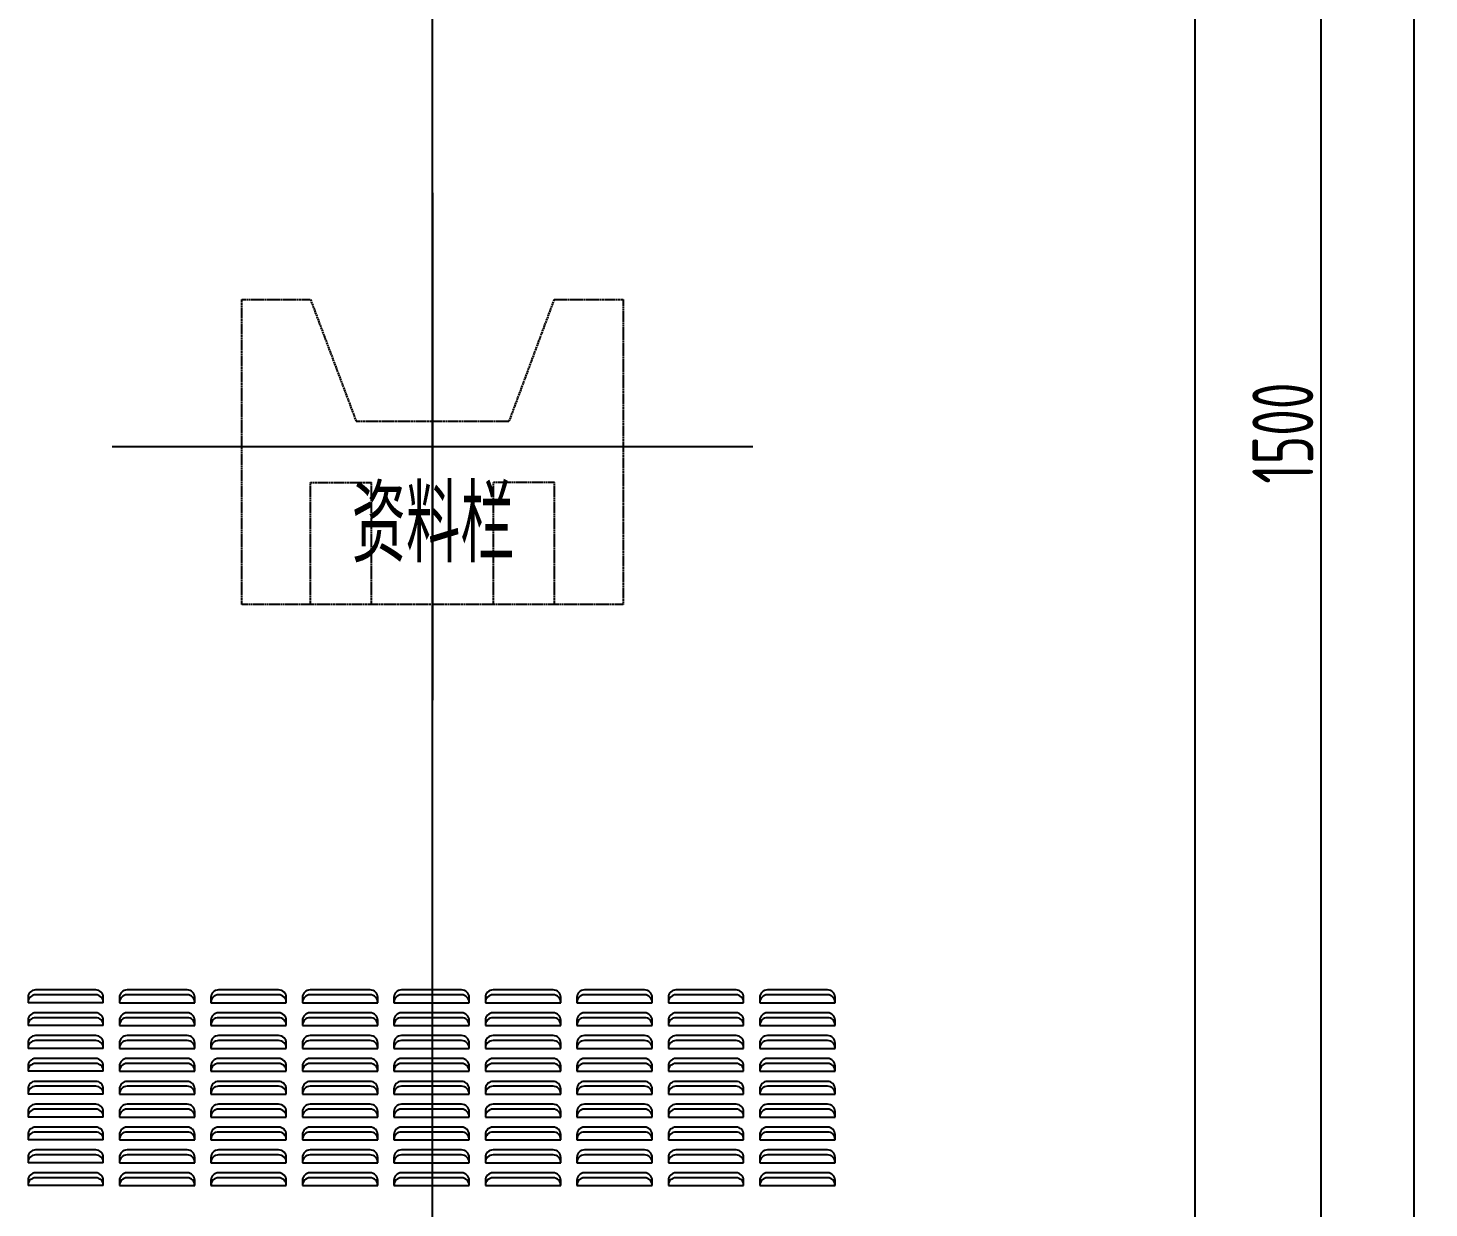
# Model space of a CAD drawing. Header units: millimetres. Extents: x 30557 to 235556, y -116603 to -73383.
# Drawn here: x 127039 to 127958, y -75630 to -74856 of the extents above; entities that cross this region are included whole.
import ezdxf
from ezdxf.enums import TextEntityAlignment as Align
from ezdxf.lldxf.tags import DXFTag

# ---------------------------------------------------------------- set-up
doc = ezdxf.new("R2010")
doc.units = ezdxf.units.MM
doc.linetypes.add('HIDDEN2', pattern=[0.1875, 0.125, -0.0625])
doc.linetypes.add('ZWCAD_ISO02W100', pattern=[15, 12, -3])
doc.layers.add('CAXA3', color=7, linetype='Continuous', lineweight=25)
doc.layers.add('文本层', color=2, linetype='Continuous')
doc.styles.add('supcon', font='sceie.shx', dxfattribs={"width": 0.75, "height": 40, "bigfont": 'sceic.shx'})
tags = doc.linetypes.add('CENTER', pattern=[2, 1.25, -0.25, 0.25, -0.25]).pattern_tags.tags
tags[10:11] = [DXFTag(74, 4), DXFTag(75, 0), DXFTag(340, '0'), DXFTag(46, 1.0), DXFTag(50, 0.0), DXFTag(44, 0.0), DXFTag(45, 0.0)]
tags[8:9] = [DXFTag(74, 4), DXFTag(75, 0), DXFTag(340, '0'), DXFTag(46, 1.0), DXFTag(50, 0.0), DXFTag(44, 0.0), DXFTag(45, 0.0)]
tags[6:7] = [DXFTag(74, 4), DXFTag(75, 0), DXFTag(340, '0'), DXFTag(46, 1.0), DXFTag(50, 0.0), DXFTag(44, 0.0), DXFTag(45, 0.0)]
tags[4:5] = [DXFTag(74, 4), DXFTag(75, 0), DXFTag(340, '0'), DXFTag(46, 1.0), DXFTag(50, 0.0), DXFTag(44, 0.0), DXFTag(45, 0.0)]
doc.dimstyles.new('supcon', dxfattribs={"dimtxt": 20, "dimasz": 20, "dimexe": 10, "dimexo": 10, "dimgap": 5, "dimtad": 1, "dimtoh": 1, "dimdec": 0, "dimzin": 0, "dimdsep": 46, "dimtxsty": 'supcon', "dimcen": 0.09, "dimclrd": 2, "dimclre": 2, "dimclrt": 2, "dimadec": 0, "dimazin": 0, "dimtfac": 1, "dimtdec": 0, "dimtofl": 0, "dimtmove": 0, "dimatfit": 3, "dimfxl": 1, "dimtolj": 1, "dimtzin": 0, "dimarcsym": 0})

# ---------------------------------------------------------------- blocks, each defined once
blk = doc.blocks.new('*D126')
at = {"color": 2, "lineweight": -2}
for p, q in [((127570.71, -74371.83), (127897.48, -74371.83)), ((127887.48, -74391.83), (127887.48, -75852.23)), ((127799.09, -75872.23), (127897.48, -75872.23))]:
    blk.add_line(p, q, dxfattribs=at)
at = {"color": 2}
for points in [[(127890.82, -74391.83), (127884.15, -74391.83), (127887.48, -74371.83)], [(127884.15, -75852.23), (127890.82, -75852.23), (127887.48, -75872.23)]]:
    blk.add_solid(points, dxfattribs=at)
at = {"layer": 'DEFPOINTS', "color": 0}
for p in [(127560.71, -74371.83), (127789.09, -75872.23), (127887.48, -75872.23)]:
    blk.add_point(p, dxfattribs=at)
at = {"color": 2, "insert": (127862.48, -75122.03), "char_height": 40, "attachment_point": 5, "rotation": 90, "style": 'supcon'}
blk.add_mtext('\\A1;1500', dxfattribs=at)
blk = doc.blocks.new('*D128')
at = {"color": 2, "linetype": 'Continuous', "lineweight": -2}
for p, q in [((127853.91, -73672.23), (127958.34, -73672.23)), ((127948.34, -73692.23), (127948.34, -75852.25)), ((127853.91, -75872.25), (127958.34, -75872.25))]:
    blk.add_line(p, q, dxfattribs=at)
at = {"color": 2}
for points in [[(127951.67, -73692.23), (127945.01, -73692.23), (127948.34, -73672.23)], [(127945.01, -75852.25), (127951.67, -75852.25), (127948.34, -75872.25)]]:
    blk.add_solid(points, dxfattribs=at)
at = {"layer": 'DEFPOINTS', "color": 0}
for p in [(127843.91, -73672.23), (127843.91, -75872.25), (127948.34, -75872.25)]:
    blk.add_point(p, dxfattribs=at)
at = {"color": 2, "insert": (127923.34, -74772.24), "char_height": 40, "attachment_point": 5, "rotation": 90, "style": 'supcon'}
blk.add_mtext('\\A1;2200', dxfattribs=at)
blk = doc.blocks.new('Z$W@#1E593412')
at = {"layer": 'CAXA3', "linetype": 'Continuous', "lineweight": 25}
for p, q in [((-220.3, 284.91), (-259.7, 284.91)), ((-160.3, 284.91), (-199.7, 284.91)), ((-100.3, 284.91), (-139.7, 284.91)), ((-40.3, 284.91), (-79.7, 284.91)), ((19.7, 284.91), (-19.7, 284.91)), ((79.7, 284.91), (40.3, 284.91)), ((139.7, 284.91), (100.3, 284.91)), ((199.7, 284.91), (160.3, 284.91)), ((259.7, 284.91), (220.3, 284.91)), ((-264.7, 279.91), (-264.7, 276.51)), ((-215.3, 276.51), (-264.7, 276.51)), ((-220.3, 281.69), (-259.7, 281.69)), ((-215.3, 276.51), (-215.3, 279.91)), ((-204.7, 279.91), (-204.7, 276.51)), ((-204.7, 276.51), (-155.3, 276.51)), ((-160.3, 281.69), (-199.7, 281.69)), ((-155.3, 276.51), (-155.3, 279.91)), ((-144.7, 279.91), (-144.7, 276.51)), ((-144.7, 276.51), (-95.3, 276.51)), ((-100.3, 281.69), (-139.7, 281.69)), ((-95.3, 276.51), (-95.3, 279.91)), ((-84.7, 279.91), (-84.7, 276.51)), ((-84.7, 276.51), (-35.3, 276.51)), ((-40.3, 281.69), (-79.7, 281.69)), ((-35.3, 276.51), (-35.3, 279.91)), ((-24.7, 279.91), (-24.7, 276.51)), ((-24.7, 276.51), (24.7, 276.51)), ((19.7, 281.69), (-19.7, 281.69)), ((24.7, 276.51), (24.7, 279.91)), ((35.3, 279.91), (35.3, 276.51)), ((35.3, 276.51), (84.7, 276.51)), ((79.7, 281.69), (40.3, 281.69)), ((84.7, 276.51), (84.7, 279.91)), ((95.3, 279.91), (95.3, 276.51)), ((95.3, 276.51), (144.7, 276.51)), ((139.7, 281.69), (100.3, 281.69)), ((144.7, 276.51), (144.7, 279.91)), ((155.3, 279.91), (155.3, 276.51)), ((155.3, 276.51), (204.7, 276.51)), ((199.7, 281.69), (160.3, 281.69)), ((204.7, 276.51), (204.7, 279.91)), ((215.3, 279.91), (215.3, 276.51)), ((215.3, 276.51), (264.7, 276.51)), ((259.7, 281.69), (220.3, 281.69)), ((264.7, 276.51), (264.7, 279.91)), ((-220.3, 269.91), (-259.7, 269.91)), ((-220.3, 266.69), (-259.7, 266.69)), ((-160.3, 269.91), (-199.7, 269.91)), ((-160.3, 266.69), (-199.7, 266.69)), ((-100.3, 269.91), (-139.7, 269.91)), ((-100.3, 266.69), (-139.7, 266.69)), ((-40.3, 269.91), (-79.7, 269.91)), ((-40.3, 266.69), (-79.7, 266.69)), ((19.7, 269.91), (-19.7, 269.91)), ((19.7, 266.69), (-19.7, 266.69)), ((79.7, 269.91), (40.3, 269.91)), ((79.7, 266.69), (40.3, 266.69)), ((139.7, 269.91), (100.3, 269.91)), ((139.7, 266.69), (100.3, 266.69)), ((199.7, 269.91), (160.3, 269.91)), ((199.7, 266.69), (160.3, 266.69)), ((259.7, 269.91), (220.3, 269.91)), ((259.7, 266.69), (220.3, 266.69)), ((-264.7, 264.91), (-264.7, 261.51)), ((-215.3, 261.51), (-264.7, 261.51)), ((-215.3, 261.51), (-215.3, 264.91)), ((-204.7, 264.91), (-204.7, 261.51)), ((-204.7, 261.51), (-155.3, 261.51)), ((-155.3, 261.51), (-155.3, 264.91)), ((-144.7, 264.91), (-144.7, 261.51)), ((-144.7, 261.51), (-95.3, 261.51)), ((-95.3, 261.51), (-95.3, 264.91)), ((-84.7, 264.91), (-84.7, 261.51)), ((-84.7, 261.51), (-35.3, 261.51)), ((-35.3, 261.51), (-35.3, 264.91)), ((-24.7, 264.91), (-24.7, 261.51)), ((-24.7, 261.51), (24.7, 261.51)), ((24.7, 261.51), (24.7, 264.91)), ((35.3, 264.91), (35.3, 261.51)), ((35.3, 261.51), (84.7, 261.51)), ((84.7, 261.51), (84.7, 264.91)), ((95.3, 264.91), (95.3, 261.51)), ((95.3, 261.51), (144.7, 261.51)), ((144.7, 261.51), (144.7, 264.91)), ((155.3, 264.91), (155.3, 261.51)), ((155.3, 261.51), (204.7, 261.51)), ((204.7, 261.51), (204.7, 264.91)), ((215.3, 264.91), (215.3, 261.51)), ((215.3, 261.51), (264.7, 261.51)), ((264.7, 261.51), (264.7, 264.91)), ((-264.7, 249.91), (-264.7, 246.51)), ((-220.3, 254.91), (-259.7, 254.91)), ((-220.3, 251.69), (-259.7, 251.69)), ((-215.3, 246.51), (-215.3, 249.91)), ((-204.7, 249.91), (-204.7, 246.51)), ((-160.3, 254.91), (-199.7, 254.91)), ((-160.3, 251.69), (-199.7, 251.69)), ((-155.3, 246.51), (-155.3, 249.91)), ((-144.7, 249.91), (-144.7, 246.51)), ((-100.3, 254.91), (-139.7, 254.91)), ((-100.3, 251.69), (-139.7, 251.69)), ((-95.3, 246.51), (-95.3, 249.91)), ((-84.7, 249.91), (-84.7, 246.51)), ((-40.3, 254.91), (-79.7, 254.91)), ((-40.3, 251.69), (-79.7, 251.69)), ((-35.3, 246.51), (-35.3, 249.91)), ((-24.7, 249.91), (-24.7, 246.51)), ((19.7, 254.91), (-19.7, 254.91)), ((19.7, 251.69), (-19.7, 251.69)), ((24.7, 246.51), (24.7, 249.91)), ((35.3, 249.91), (35.3, 246.51)), ((79.7, 254.91), (40.3, 254.91)), ((79.7, 251.69), (40.3, 251.69)), ((84.7, 246.51), (84.7, 249.91)), ((95.3, 249.91), (95.3, 246.51)), ((139.7, 254.91), (100.3, 254.91)), ((139.7, 251.69), (100.3, 251.69)), ((144.7, 246.51), (144.7, 249.91)), ((155.3, 249.91), (155.3, 246.51)), ((199.7, 254.91), (160.3, 254.91)), ((199.7, 251.69), (160.3, 251.69)), ((204.7, 246.51), (204.7, 249.91)), ((215.3, 249.91), (215.3, 246.51)), ((259.7, 254.91), (220.3, 254.91)), ((259.7, 251.69), (220.3, 251.69)), ((264.7, 246.51), (264.7, 249.91)), ((-215.3, 246.51), (-264.7, 246.51)), ((-220.3, 239.91), (-259.7, 239.91)), ((-204.7, 246.51), (-155.3, 246.51)), ((-160.3, 239.91), (-199.7, 239.91)), ((-144.7, 246.51), (-95.3, 246.51)), ((-100.3, 239.91), (-139.7, 239.91)), ((-84.7, 246.51), (-35.3, 246.51)), ((-40.3, 239.91), (-79.7, 239.91)), ((-24.7, 246.51), (24.7, 246.51)), ((19.7, 239.91), (-19.7, 239.91)), ((35.3, 246.51), (84.7, 246.51)), ((79.7, 239.91), (40.3, 239.91)), ((95.3, 246.51), (144.7, 246.51)), ((139.7, 239.91), (100.3, 239.91)), ((155.3, 246.51), (204.7, 246.51)), ((199.7, 239.91), (160.3, 239.91)), ((215.3, 246.51), (264.7, 246.51)), ((259.7, 239.91), (220.3, 239.91)), ((-264.7, 234.91), (-264.7, 231.51)), ((-215.3, 231.51), (-264.7, 231.51)), ((-220.3, 236.69), (-259.7, 236.69)), ((-215.3, 231.51), (-215.3, 234.91)), ((-204.7, 234.91), (-204.7, 231.51)), ((-204.7, 231.51), (-155.3, 231.51)), ((-160.3, 236.69), (-199.7, 236.69)), ((-155.3, 231.51), (-155.3, 234.91)), ((-144.7, 234.91), (-144.7, 231.51)), ((-144.7, 231.51), (-95.3, 231.51)), ((-100.3, 236.69), (-139.7, 236.69)), ((-95.3, 231.51), (-95.3, 234.91)), ((-84.7, 234.91), (-84.7, 231.51)), ((-84.7, 231.51), (-35.3, 231.51)), ((-40.3, 236.69), (-79.7, 236.69)), ((-35.3, 231.51), (-35.3, 234.91)), ((-24.7, 234.91), (-24.7, 231.51)), ((-24.7, 231.51), (24.7, 231.51)), ((19.7, 236.69), (-19.7, 236.69)), ((24.7, 231.51), (24.7, 234.91)), ((35.3, 234.91), (35.3, 231.51)), ((35.3, 231.51), (84.7, 231.51)), ((79.7, 236.69), (40.3, 236.69)), ((84.7, 231.51), (84.7, 234.91)), ((95.3, 234.91), (95.3, 231.51)), ((95.3, 231.51), (144.7, 231.51)), ((139.7, 236.69), (100.3, 236.69)), ((144.7, 231.51), (144.7, 234.91)), ((155.3, 234.91), (155.3, 231.51)), ((155.3, 231.51), (204.7, 231.51)), ((199.7, 236.69), (160.3, 236.69)), ((204.7, 231.51), (204.7, 234.91)), ((215.3, 234.91), (215.3, 231.51)), ((215.3, 231.51), (264.7, 231.51)), ((259.7, 236.69), (220.3, 236.69)), ((264.7, 231.51), (264.7, 234.91)), ((-220.3, 224.91), (-259.7, 224.91)), ((-220.3, 221.69), (-259.7, 221.69)), ((-160.3, 224.91), (-199.7, 224.91)), ((-160.3, 221.69), (-199.7, 221.69)), ((-100.3, 224.91), (-139.7, 224.91)), ((-100.3, 221.69), (-139.7, 221.69)), ((-40.3, 224.91), (-79.7, 224.91)), ((-40.3, 221.69), (-79.7, 221.69)), ((19.7, 224.91), (-19.7, 224.91)), ((19.7, 221.69), (-19.7, 221.69)), ((79.7, 224.91), (40.3, 224.91)), ((79.7, 221.69), (40.3, 221.69)), ((139.7, 224.91), (100.3, 224.91)), ((139.7, 221.69), (100.3, 221.69)), ((199.7, 224.91), (160.3, 224.91)), ((199.7, 221.69), (160.3, 221.69)), ((259.7, 224.91), (220.3, 224.91)), ((259.7, 221.69), (220.3, 221.69)), ((-264.7, 219.91), (-264.7, 216.51)), ((-215.3, 216.51), (-264.7, 216.51)), ((-215.3, 216.51), (-215.3, 219.91)), ((-204.7, 219.91), (-204.7, 216.51)), ((-204.7, 216.51), (-155.3, 216.51)), ((-155.3, 216.51), (-155.3, 219.91)), ((-144.7, 219.91), (-144.7, 216.51)), ((-144.7, 216.51), (-95.3, 216.51)), ((-95.3, 216.51), (-95.3, 219.91)), ((-84.7, 219.91), (-84.7, 216.51)), ((-84.7, 216.51), (-35.3, 216.51)), ((-35.3, 216.51), (-35.3, 219.91)), ((-24.7, 219.91), (-24.7, 216.51)), ((-24.7, 216.51), (24.7, 216.51)), ((24.7, 216.51), (24.7, 219.91)), ((35.3, 219.91), (35.3, 216.51)), ((35.3, 216.51), (84.7, 216.51)), ((84.7, 216.51), (84.7, 219.91)), ((95.3, 219.91), (95.3, 216.51)), ((95.3, 216.51), (144.7, 216.51)), ((144.7, 216.51), (144.7, 219.91)), ((155.3, 219.91), (155.3, 216.51)), ((155.3, 216.51), (204.7, 216.51)), ((204.7, 216.51), (204.7, 219.91)), ((215.3, 219.91), (215.3, 216.51)), ((215.3, 216.51), (264.7, 216.51)), ((264.7, 216.51), (264.7, 219.91)), ((-264.7, 204.91), (-264.7, 201.51)), ((-220.3, 209.91), (-259.7, 209.91)), ((-220.3, 206.69), (-259.7, 206.69)), ((-215.3, 201.51), (-215.3, 204.91)), ((-204.7, 204.91), (-204.7, 201.51)), ((-160.3, 209.91), (-199.7, 209.91)), ((-160.3, 206.69), (-199.7, 206.69)), ((-155.3, 201.51), (-155.3, 204.91)), ((-144.7, 204.91), (-144.7, 201.51)), ((-100.3, 209.91), (-139.7, 209.91)), ((-100.3, 206.69), (-139.7, 206.69)), ((-95.3, 201.51), (-95.3, 204.91)), ((-84.7, 204.91), (-84.7, 201.51)), ((-40.3, 209.91), (-79.7, 209.91)), ((-40.3, 206.69), (-79.7, 206.69)), ((-35.3, 201.51), (-35.3, 204.91)), ((-24.7, 204.91), (-24.7, 201.51)), ((19.7, 209.91), (-19.7, 209.91)), ((19.7, 206.69), (-19.7, 206.69)), ((24.7, 201.51), (24.7, 204.91)), ((35.3, 204.91), (35.3, 201.51)), ((79.7, 209.91), (40.3, 209.91)), ((79.7, 206.69), (40.3, 206.69)), ((84.7, 201.51), (84.7, 204.91)), ((95.3, 204.91), (95.3, 201.51)), ((139.7, 209.91), (100.3, 209.91)), ((139.7, 206.69), (100.3, 206.69)), ((144.7, 201.51), (144.7, 204.91)), ((155.3, 204.91), (155.3, 201.51)), ((199.7, 209.91), (160.3, 209.91)), ((199.7, 206.69), (160.3, 206.69)), ((204.7, 201.51), (204.7, 204.91)), ((215.3, 204.91), (215.3, 201.51)), ((259.7, 209.91), (220.3, 209.91)), ((259.7, 206.69), (220.3, 206.69)), ((264.7, 201.51), (264.7, 204.91)), ((-215.3, 201.51), (-264.7, 201.51)), ((-220.3, 194.91), (-259.7, 194.91)), ((-204.7, 201.51), (-155.3, 201.51)), ((-160.3, 194.91), (-199.7, 194.91)), ((-144.7, 201.51), (-95.3, 201.51)), ((-100.3, 194.91), (-139.7, 194.91)), ((-84.7, 201.51), (-35.3, 201.51)), ((-40.3, 194.91), (-79.7, 194.91)), ((-24.7, 201.51), (24.7, 201.51)), ((19.7, 194.91), (-19.7, 194.91)), ((35.3, 201.51), (84.7, 201.51)), ((79.7, 194.91), (40.3, 194.91)), ((95.3, 201.51), (144.7, 201.51)), ((139.7, 194.91), (100.3, 194.91)), ((155.3, 201.51), (204.7, 201.51)), ((199.7, 194.91), (160.3, 194.91)), ((215.3, 201.51), (264.7, 201.51)), ((259.7, 194.91), (220.3, 194.91)), ((-264.7, 189.91), (-264.7, 186.51)), ((-215.3, 186.51), (-264.7, 186.51)), ((-220.3, 191.69), (-259.7, 191.69)), ((-215.3, 186.51), (-215.3, 189.91)), ((-204.7, 189.91), (-204.7, 186.51)), ((-204.7, 186.51), (-155.3, 186.51)), ((-160.3, 191.69), (-199.7, 191.69)), ((-155.3, 186.51), (-155.3, 189.91)), ((-144.7, 189.91), (-144.7, 186.51)), ((-144.7, 186.51), (-95.3, 186.51)), ((-100.3, 191.69), (-139.7, 191.69)), ((-95.3, 186.51), (-95.3, 189.91)), ((-84.7, 189.91), (-84.7, 186.51)), ((-84.7, 186.51), (-35.3, 186.51)), ((-40.3, 191.69), (-79.7, 191.69)), ((-35.3, 186.51), (-35.3, 189.91)), ((-24.7, 189.91), (-24.7, 186.51)), ((-24.7, 186.51), (24.7, 186.51)), ((19.7, 191.69), (-19.7, 191.69)), ((24.7, 186.51), (24.7, 189.91)), ((35.3, 189.91), (35.3, 186.51)), ((35.3, 186.51), (84.7, 186.51)), ((79.7, 191.69), (40.3, 191.69)), ((84.7, 186.51), (84.7, 189.91)), ((95.3, 189.91), (95.3, 186.51)), ((95.3, 186.51), (144.7, 186.51)), ((139.7, 191.69), (100.3, 191.69)), ((144.7, 186.51), (144.7, 189.91)), ((155.3, 189.91), (155.3, 186.51)), ((155.3, 186.51), (204.7, 186.51)), ((199.7, 191.69), (160.3, 191.69)), ((204.7, 186.51), (204.7, 189.91)), ((215.3, 189.91), (215.3, 186.51)), ((215.3, 186.51), (264.7, 186.51)), ((259.7, 191.69), (220.3, 191.69)), ((264.7, 186.51), (264.7, 189.91)), ((-264.7, 174.91), (-264.7, 171.51)), ((-220.3, 179.91), (-259.7, 179.91)), ((-220.3, 176.69), (-259.7, 176.69)), ((-215.3, 171.51), (-215.3, 174.91)), ((-204.7, 174.91), (-204.7, 171.51)), ((-160.3, 179.91), (-199.7, 179.91)), ((-160.3, 176.69), (-199.7, 176.69)), ((-155.3, 171.51), (-155.3, 174.91)), ((-144.7, 174.91), (-144.7, 171.51)), ((-100.3, 179.91), (-139.7, 179.91)), ((-100.3, 176.69), (-139.7, 176.69)), ((-95.3, 171.51), (-95.3, 174.91)), ((-84.7, 174.91), (-84.7, 171.51)), ((-40.3, 179.91), (-79.7, 179.91)), ((-40.3, 176.69), (-79.7, 176.69)), ((-35.3, 171.51), (-35.3, 174.91)), ((-24.7, 174.91), (-24.7, 171.51)), ((19.7, 179.91), (-19.7, 179.91)), ((19.7, 176.69), (-19.7, 176.69)), ((24.7, 171.51), (24.7, 174.91)), ((35.3, 174.91), (35.3, 171.51)), ((79.7, 179.91), (40.3, 179.91)), ((79.7, 176.69), (40.3, 176.69)), ((84.7, 171.51), (84.7, 174.91)), ((95.3, 174.91), (95.3, 171.51)), ((139.7, 179.91), (100.3, 179.91)), ((139.7, 176.69), (100.3, 176.69)), ((144.7, 171.51), (144.7, 174.91)), ((155.3, 174.91), (155.3, 171.51)), ((199.7, 179.91), (160.3, 179.91)), ((199.7, 176.69), (160.3, 176.69)), ((204.7, 171.51), (204.7, 174.91)), ((215.3, 174.91), (215.3, 171.51)), ((259.7, 179.91), (220.3, 179.91)), ((259.7, 176.69), (220.3, 176.69)), ((264.7, 171.51), (264.7, 174.91)), ((-215.3, 171.51), (-264.7, 171.51)), ((-204.7, 171.51), (-155.3, 171.51)), ((-144.7, 171.51), (-95.3, 171.51)), ((-84.7, 171.51), (-35.3, 171.51)), ((-24.7, 171.51), (24.7, 171.51)), ((35.3, 171.51), (84.7, 171.51)), ((95.3, 171.51), (144.7, 171.51)), ((155.3, 171.51), (204.7, 171.51)), ((215.3, 171.51), (264.7, 171.51)), ((-264.7, 159.91), (-264.7, 156.51)), ((-215.3, 156.51), (-264.7, 156.51)), ((-220.3, 164.91), (-259.7, 164.91)), ((-220.3, 161.69), (-259.7, 161.69)), ((-215.3, 156.51), (-215.3, 159.91)), ((-204.7, 159.91), (-204.7, 156.51)), ((-204.7, 156.51), (-155.3, 156.51)), ((-160.3, 164.91), (-199.7, 164.91)), ((-160.3, 161.69), (-199.7, 161.69)), ((-155.3, 156.51), (-155.3, 159.91)), ((-144.7, 159.91), (-144.7, 156.51)), ((-144.7, 156.51), (-95.3, 156.51)), ((-100.3, 164.91), (-139.7, 164.91)), ((-100.3, 161.69), (-139.7, 161.69)), ((-95.3, 156.51), (-95.3, 159.91)), ((-84.7, 159.91), (-84.7, 156.51)), ((-84.7, 156.51), (-35.3, 156.51)), ((-40.3, 164.91), (-79.7, 164.91)), ((-40.3, 161.69), (-79.7, 161.69)), ((-35.3, 156.51), (-35.3, 159.91)), ((-24.7, 159.91), (-24.7, 156.51)), ((-24.7, 156.51), (24.7, 156.51)), ((19.7, 164.91), (-19.7, 164.91)), ((19.7, 161.69), (-19.7, 161.69)), ((24.7, 156.51), (24.7, 159.91)), ((35.3, 159.91), (35.3, 156.51)), ((35.3, 156.51), (84.7, 156.51)), ((79.7, 164.91), (40.3, 164.91)), ((79.7, 161.69), (40.3, 161.69)), ((84.7, 156.51), (84.7, 159.91)), ((95.3, 159.91), (95.3, 156.51)), ((95.3, 156.51), (144.7, 156.51)), ((139.7, 164.91), (100.3, 164.91)), ((139.7, 161.69), (100.3, 161.69)), ((144.7, 156.51), (144.7, 159.91)), ((155.3, 159.91), (155.3, 156.51)), ((155.3, 156.51), (204.7, 156.51)), ((199.7, 164.91), (160.3, 164.91)), ((199.7, 161.69), (160.3, 161.69)), ((204.7, 156.51), (204.7, 159.91)), ((215.3, 159.91), (215.3, 156.51)), ((215.3, 156.51), (264.7, 156.51)), ((259.7, 164.91), (220.3, 164.91)), ((259.7, 161.69), (220.3, 161.69)), ((264.7, 156.51), (264.7, 159.91))]:
    blk.add_line(p, q, dxfattribs=at)
for centre, start, end in [((-259.7, 279.91), 90, 180), ((-220.3, 279.91), 0, 90), ((-199.7, 279.91), 90, 180), ((-160.3, 279.91), 0, 90), ((-139.7, 279.91), 90, 180), ((-100.3, 279.91), 0, 90), ((-79.7, 279.91), 90, 180), ((-40.3, 279.91), 0, 90), ((-19.7, 279.91), 90, 180), ((19.7, 279.91), 0, 90), ((40.3, 279.91), 90, 180), ((79.7, 279.91), 0, 90), ((100.3, 279.91), 90, 180), ((139.7, 279.91), 0, 90), ((160.3, 279.91), 90, 180), ((199.7, 279.91), 0, 90), ((220.3, 279.91), 90, 180), ((259.7, 279.91), 0, 90), ((-259.7, 276.69), 90, 180), ((-220.3, 276.69), 0, 90), ((-199.7, 276.69), 90, 180), ((-160.3, 276.69), 0, 90), ((-139.7, 276.69), 90, 180), ((-100.3, 276.69), 0, 90), ((-79.7, 276.69), 90, 180), ((-40.3, 276.69), 0, 90), ((-19.7, 276.69), 90, 180), ((19.7, 276.69), 0, 90), ((40.3, 276.69), 90, 180), ((79.7, 276.69), 0, 90), ((100.3, 276.69), 90, 180), ((139.7, 276.69), 0, 90), ((160.3, 276.69), 90, 180), ((199.7, 276.69), 0, 90), ((220.3, 276.69), 90, 180), ((259.7, 276.69), 0, 90), ((-259.7, 264.91), 90, 180), ((-259.7, 261.69), 90, 180), ((-220.3, 264.91), 0, 90), ((-220.3, 261.69), 0, 90), ((-199.7, 264.91), 90, 180), ((-199.7, 261.69), 90, 180), ((-160.3, 264.91), 0, 90), ((-160.3, 261.69), 0, 90), ((-139.7, 264.91), 90, 180), ((-139.7, 261.69), 90, 180), ((-100.3, 264.91), 0, 90), ((-100.3, 261.69), 0, 90), ((-79.7, 264.91), 90, 180), ((-79.7, 261.69), 90, 180), ((-40.3, 264.91), 0, 90), ((-40.3, 261.69), 0, 90), ((-19.7, 264.91), 90, 180), ((-19.7, 261.69), 90, 180), ((19.7, 264.91), 0, 90), ((19.7, 261.69), 0, 90), ((40.3, 264.91), 90, 180), ((40.3, 261.69), 90, 180), ((79.7, 264.91), 0, 90), ((79.7, 261.69), 0, 90), ((100.3, 264.91), 90, 180), ((100.3, 261.69), 90, 180), ((139.7, 264.91), 0, 90), ((139.7, 261.69), 0, 90), ((160.3, 264.91), 90, 180), ((160.3, 261.69), 90, 180), ((199.7, 264.91), 0, 90), ((199.7, 261.69), 0, 90), ((220.3, 264.91), 90, 180), ((220.3, 261.69), 90, 180), ((259.7, 264.91), 0, 90), ((259.7, 261.69), 0, 90), ((-259.7, 249.91), 90, 180), ((-259.7, 246.69), 90, 180), ((-220.3, 249.91), 0, 90), ((-220.3, 246.69), 0, 90), ((-199.7, 249.91), 90, 180), ((-199.7, 246.69), 90, 180), ((-160.3, 249.91), 0, 90), ((-160.3, 246.69), 0, 90), ((-139.7, 249.91), 90, 180), ((-139.7, 246.69), 90, 180), ((-100.3, 249.91), 0, 90), ((-100.3, 246.69), 0, 90), ((-79.7, 249.91), 90, 180), ((-79.7, 246.69), 90, 180), ((-40.3, 249.91), 0, 90), ((-40.3, 246.69), 0, 90), ((-19.7, 249.91), 90, 180), ((-19.7, 246.69), 90, 180), ((19.7, 249.91), 0, 90), ((19.7, 246.69), 0, 90), ((40.3, 249.91), 90, 180), ((40.3, 246.69), 90, 180), ((79.7, 249.91), 0, 90), ((79.7, 246.69), 0, 90), ((100.3, 249.91), 90, 180), ((100.3, 246.69), 90, 180), ((139.7, 249.91), 0, 90), ((139.7, 246.69), 0, 90), ((160.3, 249.91), 90, 180), ((160.3, 246.69), 90, 180), ((199.7, 249.91), 0, 90), ((199.7, 246.69), 0, 90), ((220.3, 249.91), 90, 180), ((220.3, 246.69), 90, 180), ((259.7, 249.91), 0, 90), ((259.7, 246.69), 0, 90), ((-259.7, 234.91), 90, 180), ((-220.3, 234.91), 0, 90), ((-199.7, 234.91), 90, 180), ((-160.3, 234.91), 0, 90), ((-139.7, 234.91), 90, 180), ((-100.3, 234.91), 0, 90), ((-79.7, 234.91), 90, 180), ((-40.3, 234.91), 0, 90), ((-19.7, 234.91), 90, 180), ((19.7, 234.91), 0, 90), ((40.3, 234.91), 90, 180), ((79.7, 234.91), 0, 90), ((100.3, 234.91), 90, 180), ((139.7, 234.91), 0, 90), ((160.3, 234.91), 90, 180), ((199.7, 234.91), 0, 90), ((220.3, 234.91), 90, 180), ((259.7, 234.91), 0, 90), ((-259.7, 231.69), 90, 180), ((-220.3, 231.69), 0, 90), ((-199.7, 231.69), 90, 180), ((-160.3, 231.69), 0, 90), ((-139.7, 231.69), 90, 180), ((-100.3, 231.69), 0, 90), ((-79.7, 231.69), 90, 180), ((-40.3, 231.69), 0, 90), ((-19.7, 231.69), 90, 180), ((19.7, 231.69), 0, 90), ((40.3, 231.69), 90, 180), ((79.7, 231.69), 0, 90), ((100.3, 231.69), 90, 180), ((139.7, 231.69), 0, 90), ((160.3, 231.69), 90, 180), ((199.7, 231.69), 0, 90), ((220.3, 231.69), 90, 180), ((259.7, 231.69), 0, 90), ((-259.7, 219.91), 90, 180), ((-259.7, 216.69), 90, 180), ((-220.3, 219.91), 0, 90), ((-220.3, 216.69), 0, 90), ((-199.7, 219.91), 90, 180), ((-199.7, 216.69), 90, 180), ((-160.3, 219.91), 0, 90), ((-160.3, 216.69), 0, 90), ((-139.7, 219.91), 90, 180), ((-139.7, 216.69), 90, 180), ((-100.3, 219.91), 0, 90), ((-100.3, 216.69), 0, 90), ((-79.7, 219.91), 90, 180), ((-79.7, 216.69), 90, 180), ((-40.3, 219.91), 0, 90), ((-40.3, 216.69), 0, 90), ((-19.7, 219.91), 90, 180), ((-19.7, 216.69), 90, 180), ((19.7, 219.91), 0, 90), ((19.7, 216.69), 0, 90), ((40.3, 219.91), 90, 180), ((40.3, 216.69), 90, 180), ((79.7, 219.91), 0, 90), ((79.7, 216.69), 0, 90), ((100.3, 219.91), 90, 180), ((100.3, 216.69), 90, 180), ((139.7, 219.91), 0, 90), ((139.7, 216.69), 0, 90), ((160.3, 219.91), 90, 180), ((160.3, 216.69), 90, 180), ((199.7, 219.91), 0, 90), ((199.7, 216.69), 0, 90), ((220.3, 219.91), 90, 180), ((220.3, 216.69), 90, 180), ((259.7, 219.91), 0, 90), ((259.7, 216.69), 0, 90), ((-259.7, 204.91), 90, 180), ((-259.7, 201.69), 90, 180), ((-220.3, 204.91), 0, 90), ((-220.3, 201.69), 0, 90), ((-199.7, 204.91), 90, 180), ((-199.7, 201.69), 90, 180), ((-160.3, 204.91), 0, 90), ((-160.3, 201.69), 0, 90), ((-139.7, 204.91), 90, 180), ((-139.7, 201.69), 90, 180), ((-100.3, 204.91), 0, 90), ((-100.3, 201.69), 0, 90), ((-79.7, 204.91), 90, 180), ((-79.7, 201.69), 90, 180), ((-40.3, 204.91), 0, 90), ((-40.3, 201.69), 0, 90), ((-19.7, 204.91), 90, 180), ((-19.7, 201.69), 90, 180), ((19.7, 204.91), 0, 90), ((19.7, 201.69), 0, 90), ((40.3, 204.91), 90, 180), ((40.3, 201.69), 90, 180), ((79.7, 204.91), 0, 90), ((79.7, 201.69), 0, 90), ((100.3, 204.91), 90, 180), ((100.3, 201.69), 90, 180), ((139.7, 204.91), 0, 90), ((139.7, 201.69), 0, 90), ((160.3, 204.91), 90, 180), ((160.3, 201.69), 90, 180), ((199.7, 204.91), 0, 90), ((199.7, 201.69), 0, 90), ((220.3, 204.91), 90, 180), ((220.3, 201.69), 90, 180), ((259.7, 204.91), 0, 90), ((259.7, 201.69), 0, 90), ((-259.7, 189.91), 90, 180), ((-220.3, 189.91), 0, 90), ((-199.7, 189.91), 90, 180), ((-160.3, 189.91), 0, 90), ((-139.7, 189.91), 90, 180), ((-100.3, 189.91), 0, 90), ((-79.7, 189.91), 90, 180), ((-40.3, 189.91), 0, 90), ((-19.7, 189.91), 90, 180), ((19.7, 189.91), 0, 90), ((40.3, 189.91), 90, 180), ((79.7, 189.91), 0, 90), ((100.3, 189.91), 90, 180), ((139.7, 189.91), 0, 90), ((160.3, 189.91), 90, 180), ((199.7, 189.91), 0, 90), ((220.3, 189.91), 90, 180), ((259.7, 189.91), 0, 90), ((-259.7, 186.69), 90, 180), ((-220.3, 186.69), 0, 90), ((-199.7, 186.69), 90, 180), ((-160.3, 186.69), 0, 90), ((-139.7, 186.69), 90, 180), ((-100.3, 186.69), 0, 90), ((-79.7, 186.69), 90, 180), ((-40.3, 186.69), 0, 90), ((-19.7, 186.69), 90, 180), ((19.7, 186.69), 0, 90), ((40.3, 186.69), 90, 180), ((79.7, 186.69), 0, 90), ((100.3, 186.69), 90, 180), ((139.7, 186.69), 0, 90), ((160.3, 186.69), 90, 180), ((199.7, 186.69), 0, 90), ((220.3, 186.69), 90, 180), ((259.7, 186.69), 0, 90), ((-259.7, 174.91), 90, 180), ((-259.7, 171.69), 90, 180), ((-220.3, 174.91), 0, 90), ((-220.3, 171.69), 0, 90), ((-199.7, 174.91), 90, 180), ((-199.7, 171.69), 90, 180), ((-160.3, 174.91), 0, 90), ((-160.3, 171.69), 0, 90), ((-139.7, 174.91), 90, 180), ((-139.7, 171.69), 90, 180), ((-100.3, 174.91), 0, 90), ((-100.3, 171.69), 0, 90), ((-79.7, 174.91), 90, 180), ((-79.7, 171.69), 90, 180), ((-40.3, 174.91), 0, 90), ((-40.3, 171.69), 0, 90), ((-19.7, 174.91), 90, 180), ((-19.7, 171.69), 90, 180), ((19.7, 174.91), 0, 90), ((19.7, 171.69), 0, 90), ((40.3, 174.91), 90, 180), ((40.3, 171.69), 90, 180), ((79.7, 174.91), 0, 90), ((79.7, 171.69), 0, 90), ((100.3, 174.91), 90, 180), ((100.3, 171.69), 90, 180), ((139.7, 174.91), 0, 90), ((139.7, 171.69), 0, 90), ((160.3, 174.91), 90, 180), ((160.3, 171.69), 90, 180), ((199.7, 174.91), 0, 90), ((199.7, 171.69), 0, 90), ((220.3, 174.91), 90, 180), ((220.3, 171.69), 90, 180), ((259.7, 174.91), 0, 90), ((259.7, 171.69), 0, 90), ((-259.7, 159.91), 90, 180), ((-259.7, 156.69), 90, 180), ((-220.3, 159.91), 0, 90), ((-220.3, 156.69), 0, 90), ((-199.7, 159.91), 90, 180), ((-199.7, 156.69), 90, 180), ((-160.3, 159.91), 0, 90), ((-160.3, 156.69), 0, 90), ((-139.7, 159.91), 90, 180), ((-139.7, 156.69), 90, 180), ((-100.3, 159.91), 0, 90), ((-100.3, 156.69), 0, 90), ((-79.7, 159.91), 90, 180), ((-79.7, 156.69), 90, 180), ((-40.3, 159.91), 0, 90), ((-40.3, 156.69), 0, 90), ((-19.7, 159.91), 90, 180), ((-19.7, 156.69), 90, 180), ((19.7, 159.91), 0, 90), ((19.7, 156.69), 0, 90), ((40.3, 159.91), 90, 180), ((40.3, 156.69), 90, 180), ((79.7, 159.91), 0, 90), ((79.7, 156.69), 0, 90), ((100.3, 159.91), 90, 180), ((100.3, 156.69), 90, 180), ((139.7, 159.91), 0, 90), ((139.7, 156.69), 0, 90), ((160.3, 159.91), 90, 180), ((160.3, 156.69), 90, 180), ((199.7, 159.91), 0, 90), ((199.7, 156.69), 0, 90), ((220.3, 159.91), 90, 180), ((220.3, 156.69), 90, 180), ((259.7, 159.91), 0, 90), ((259.7, 156.69), 0, 90)]:
    blk.add_arc(centre, 5, start, end, dxfattribs=at)

msp = doc.modelspace()

# ---------------------------------------------------------------- linework, layer by layer
at = {"color": 1, "linetype": 'CENTER', "ltscale": 100}
msp.add_line((127304.71, -75945.34), (127304.71, -73499.09), dxfattribs=at)
msp.add_line((127804.71, -73672.23), (127804.71, -75872.23))
at = {"color": 4, "linetype": 'CENTER', "ltscale": 50}
for p, q in [((127304.71, -74964.47), (127304.71, -75297.16)), ((127094.53, -75130.82), (127514.9, -75130.82))]:
    msp.add_line(p, q, dxfattribs=at)
at = {"linetype": 'ZWCAD_ISO02W100', "ltscale": 0.1}
for p, q in [((127179.71, -75234.46), (127179.71, -75034.46)), ((127179.71, -75034.46), (127224.71, -75034.46)), ((127224.71, -75034.46), (127254.71, -75114.46)), ((127384.45, -75034.46), (127354.9, -75114.25)), ((127384.45, -75034.46), (127429.71, -75034.46)), ((127384.45, -75034.46), (127413.74, -75034.46)), ((127429.71, -75034.46), (127429.71, -75234.46)), ((127354.9, -75114.46), (127254.71, -75114.46)), ((127224.71, -75234.46), (127224.71, -75154.46)), ((127224.71, -75154.46), (127264.71, -75154.46)), ((127264.71, -75234.46), (127264.71, -75154.46)), ((127344.71, -75234.46), (127344.71, -75154.46)), ((127384.71, -75154.46), (127344.71, -75154.46)), ((127384.71, -75234.46), (127384.71, -75154.46)), ((127429.71, -75234.46), (127179.71, -75234.46))]:
    msp.add_line(p, q, dxfattribs=at)

# ---------------------------------------------------------------- block references
at = {"ltscale": 100}
msp.add_blockref('Z$W@#1E593412', (127304.13, -75772.24), dxfattribs=at)

# ---------------------------------------------------------------- texts
at = {"layer": '文本层', "color": 2, "linetype": 'HIDDEN2', "style": 'supcon', "width": 0.75}
msp.add_text('资料栏', height=50, dxfattribs=at).set_placement((127305.15, -75206.78), align=Align.CENTER)

# ---------------------------------------------------------------- dimensions: what is measured, and where the dimension line sits
at = {"linetype": 'Continuous'}
dim = msp.add_linear_dim(base=(127948.34, -75872.25), p1=(127843.91, -73672.23), p2=(127843.91, -75872.25), angle=90, dimstyle='supcon', dxfattribs=at)
dim.commit()
dim.dimension.update_dxf_attribs({"geometry": '*D128', "text_midpoint": (127923.34, -74772.24)})
at = {"color": 1}
dim = msp.add_linear_dim(base=(127887.48, -75872.23), p1=(127560.71, -74371.83), p2=(127789.09, -75872.23), angle=90, dimstyle='supcon', dxfattribs=at)
dim.commit()
dim.dimension.update_dxf_attribs({"geometry": '*D126', "text_midpoint": (127862.48, -75122.03)})

doc.saveas('drawing.dxf')
